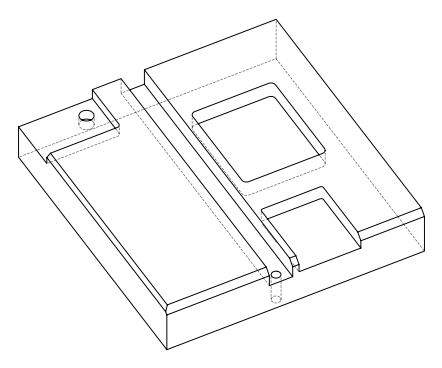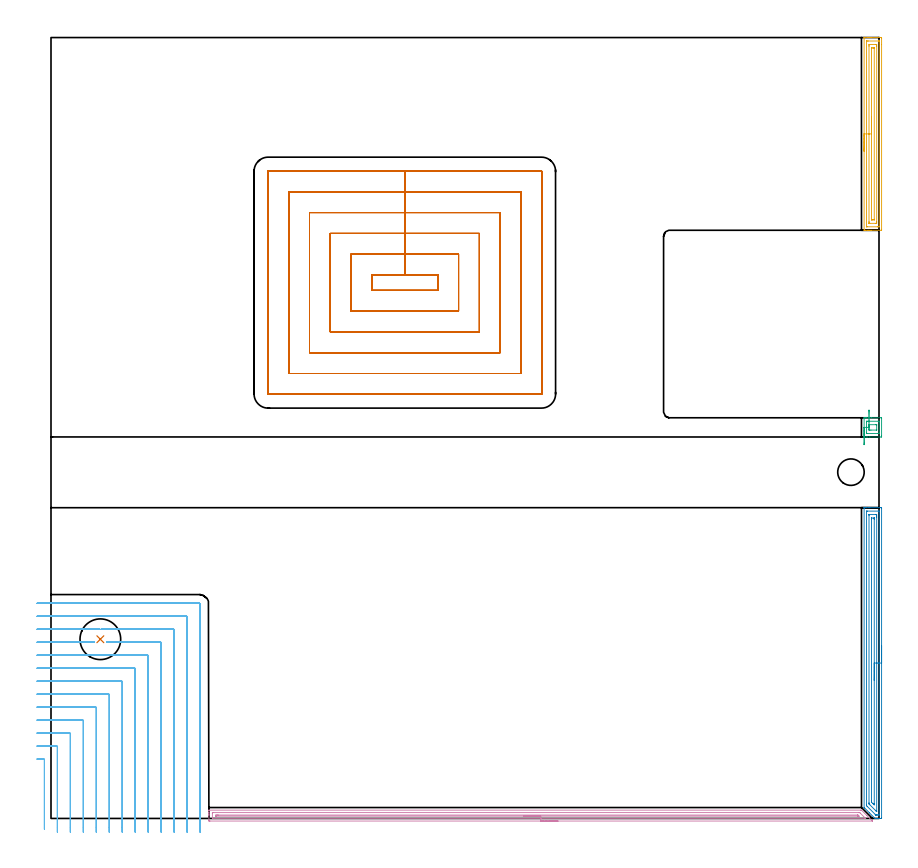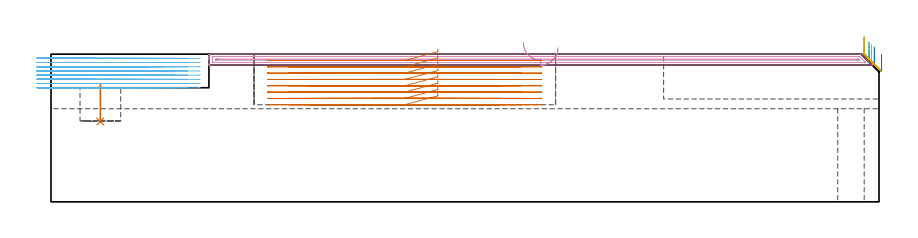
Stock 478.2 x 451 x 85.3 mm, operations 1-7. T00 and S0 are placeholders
(PLAN: 12 operations, 8 tool changes, 249.8 min)
(1 INDEXABLE_INSERT_DRILL_BLIND_HOLE_FROM_SOLID | STEP1POCKET | NXT0302_018 | 0.09 min | 16725 mm3)
(2 AREA_MILL | FG_CHAMFER_SURFACE | UGT0205_001 | 5.9 min | 9460 mm3)
(3 AREA_MILL_1 | FG_CHAMFER_SURFACE_1 | UGT0205_001 | 0.56 min | 1171 mm3)
(4 AREA_MILL_2 | FG_CHAMFER_SURFACE_2 | UGT0205_001 | 9.29 min | 7597 mm3)
(5 AREA_MILL_3 | FG_CHAMFER_SURFACE_3 | UGT0205_001 | 3.78 min | 5981 mm3)
(6 MILL_CORNER_NOTCH_RECTANGULAR | CORNER_NOTCH_RECTANGULAR | NXT0201_013 | Follow Part, ap 2.5, ae 75% | 31.2 min | 220164 mm3)
(7 MILL_RECTANGULAR_POCKET | POCKET_RECTANGULAR_STRAIGHT | UGT0201_008 | Follow Part, ap 4, ae 75% | 33.91 min | 735135 mm3)
(8 MILL_SLOT | SLOT_PARTIAL_RECTANGULAR | NXT0201_008 | Follow Part, ap 1.5, ae 75% | 155.47 min | 348191 mm3)
(9 MILL_RECTANGULAR_SLOT | SLOT_RECTANGULAR | UGT0201_019 | Follow Part, ap 10, ae 75% | 9.04 min | 614201 mm3)
(10 SPOT_DRILL | STEP1HOLE | NXT0321_9005460120000 | 0.04 min | 45 mm3)
(11 DRILL_THROUGH_HOLE_INTO_CENTER | STEP1HOLE | NXT0301_065 | 0.24 min | 3762 mm3)
(12 DRILL_TO_ENLARGE_THROUGH_HOLE | STEP1HOLE | UGT0301_283 | 0.26 min | 5948 mm3)
(TOOL NXT0302_018 | Index. Insert Drill 23.5mm [880-D2350L25-03] | D23.5 PA176 FL71 Z2)
(TOOL UGT0205_001 | Chamfer Mill 20 x 3 x 45 deg. | D20 FL50 Z2)
(TOOL NXT0201_013 | ENDMILL 10mm | D10 FL30 Z4)
(TOOL UGT0201_008 | End Mill 16 mm | D16 FL32 Z4)
(TOOL NXT0201_008 | ENDMILL 6mm [2P460-0600-NA 1630] | D6 FL26 Z6)
(TOOL UGT0201_019 | End mill 40 mm | D40 FL63 Z6)
(TOOL NXT0321_9005460120000 | NC Spot Drill, 142deg, 12mm, Carbide, Uncoated | D12 PA142 FL30 Z2)
(TOOL NXT0301_065 | Carbide Drill 9.4mm [860.1-0940-075A1-MM 2214] | D9.4 PA140 FL98 Z2)
(TOOL UGT0301_283 | Twist Drill 15.3 mm | D15.3 PA118 FL120 Z2)
(OP 1 INDEXABLE_INSERT_DRILL_BLIND_HOLE_FROM_SOLID)
G17 G21 G94 G90
T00 M6
G54
G17 G0 G90 X28.5 Y103.5 S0 M3
G43 Z95.3 H1
G94 G81 G98 Z46.4 F250. R67.9
G80
M5
M2
(OP 2 AREA_MILL)
G17 G21 G94 G90
T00 M6
G54
G17 G0 G90 X479.7 Y99.75 S1061 M3
G43 Z95.3 H0
Z85.2
G94 G1 Y99.712 Z84.328 F250.
Y99.598 Z83.464
Y99.409 Z82.612
Y99.147 Z81.78
Y98.813 Z80.974
Y98.41 Z80.2
Y97.942 Z79.464
Y97.41 Z78.772
Y96.821 Z78.129
Y96.178 Z77.54
Y95.486 Z77.009
Y94.75 Z76.54
Y93.976 Z76.137
Y93.17 Z75.803
Y92.338 Z75.541
Y91.486 Z75.352
Y90.622 Z75.238
Y89.75 Z75.2
Y0.593
X479.695 Y0.005 Z75.199
X479.694 Y0.003 Z75.201
X479.108 Y0. Z75.786
X478.511 Z76.386
X478.216 Z76.68
X477.619 Z77.277
X477.325 Z77.57
X476.735 Z78.164
X476.433 Z78.466
X476.205 Z78.694
X475.89 Y0.01 Z79.008
X472.632 Y3.268 Z82.267
X469.957 Y5.943 Z84.942
X469.642 Y6.26 Z85.254
X469.604 Y6.306 Z85.29
X469.6 Y6.388 Z85.3
X469.602 Y179.353 Z85.298
X469.6 Y179.415 Z85.296
X469.607 Y179.49 Z85.284
X469.631 Y179.497 Z85.26
X469.648 Y179.5 Z85.243
X469.987 Z84.912
X470.495 Z84.404
X471.084 Z83.811
X472.27 Z82.627
X472.867 Z82.027
X479.108 Z75.789
X479.409 Y179.497 Z75.488
X479.692 Y179.49 Z75.206
X479.699 Y179.207 Z75.199
X479.7 Y89.75 Z75.2
X478.286 Z76.614
Y2.307
X478.279 Y2.013 Z76.621
X478.262 Y2.009 Z76.638
X478.216 Y2.006 Z76.684
X477.7 Y2.001 Z77.2
X477.325 Y2. Z77.575
X476.809 Y2.001 Z78.091
X476.433 Y2.004 Z78.467
X476.38 Y2.008 Z78.52
X476.349 Y2.013 Z78.551
X476.321 Y2.038 Z78.579
X476.204 Y2.149 Z78.696
X475.974 Y2.376 Z78.926
X471.517 Y6.834 Z83.383
X471.084 Y7.274 Z83.816
X471.033 Y7.328 Z83.867
X471.021 Y7.517 Z83.879
X471.016 Y7.656 Z83.884
X471.015 Y7.726 Z83.885
X471.017 Y177.191 Z83.884
X471.023 Y177.478 Z83.877
X471.039 Y177.49 Z83.861
X471.084 Y177.492 Z83.816
X471.6 Y177.499 Z83.3
X477.84 Y177.5 Z77.06
X478.216 Y177.496 Z76.684
X478.269 Y177.493 Z76.631
X478.279 Y177.491 Z76.621
X478.282 Y177.425 Z76.618
X478.284 Y177.333 Z76.616
X478.285 Y177.193 Z76.615
X478.286 Y177.124 Z76.614
Y89.75
X476.872 Z78.028
X476.871 Y4.159 Z78.029
X476.87 Y4.069 Z78.03
X476.868 Y4.024 Z78.032
X476.865 Y4.01 Z78.035
X476.857 Y4.008 Z78.043
X476.802 Y4.01 Z78.098
X476.643 Y4.159 Z78.257
X476.433 Y4.367 Z78.467
X472.867 Y7.934 Z82.033
X472.527 Y8.28 Z82.373
X472.445 Y8.366 Z82.455
X472.436 Y8.472 Z82.464
X472.433 Y8.617 Z82.467
X472.429 Y9.055 Z82.471
X472.431 Y174.885 Z82.469
X472.435 Y175.341 Z82.465
X472.438 Y175.448 Z82.462
X472.447 Y175.49 Z82.453
X472.548 Y175.495 Z82.352
X472.708 Y175.499 Z82.192
X476.274 Y175.5 Z78.626
X476.433 Y175.497 Z78.467
X476.592 Y175.492 Z78.308
X476.865 Y175.477 Z78.035
X476.867 Y175.341 Z78.033
X476.87 Y174.903 Z78.03
X476.871 Y174.449 Z78.029
X476.872 Y174.011 Z78.028
Y89.75
X475.457 Z79.443
Y8.617
X475.45 Y7.817 Z79.45
X474.65 Y8.599 Z80.25
X474.632 Y8.617 Z80.268
X473.85 Y9.418 Z81.05
X473.848 Y9.509 Z81.052
X473.843 Y10.316 Z81.057
X473.845 Y172.666 Z81.055
X473.849 Y173.467 Z81.051
X473.851 Y173.488 Z81.049
X473.869 Y173.492 Z81.031
X473.92 Y173.497 Z80.98
X474.025 Y173.499 Z80.875
X475.287 Y173.5 Z79.613
X475.384 Y173.498 Z79.516
X475.432 Y173.494 Z79.468
X475.45 Y173.49 Z79.45
X475.451 Y173.477 Z79.449
X475.457 Y172.75 Z79.443
Y172.666
Y89.75
Y88.878 Z79.481
Y88.014 Z79.595
Y87.162 Z79.783
Y86.33 Z80.046
Y85.524 Z80.38
Y84.75 Z80.782
Y84.014 Z81.251
Y83.322 Z81.782
Y82.679 Z82.372
Y82.09 Z83.015
Y81.558 Z83.707
Y81.09 Z84.443
Y80.687 Z85.217
Y80.353 Z86.022
Y80.091 Z86.855
Y79.902 Z87.706
Y79.788 Z88.571
Y79.75 Z89.443
G0 Z95.3
M5
M2
(OP 3 AREA_MILL_1)
G17 G21 G94 G90
T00 M6
G54
G17 G0 G90 X469.599 Y215.852 S1061 M3
G43 Z95.301 H0
G94 G1 Y215.89 Z94.429 F250.
Y216.004 Z93.564
Y216.192 Z92.713
Y216.454 Z91.88
Y216.788 Z91.074
Y217.191 Z90.301
Y217.659 Z89.565
Y218.19 Z88.872
X469.6 Y218.779 Z88.229
Y219.423 Z87.64
Y220.115 Z87.108
Y220.85 Z86.64
Y221.624 Z86.237
Y222.43 Z85.903
X469.601 Y223.262 Z85.64
Y224.114 Z85.451
Y224.978 Z85.337
Y225.85 Z85.299
X469.602 Y231.214 Z85.298
X469.6 Y231.317 Z85.295
X469.607 Y231.39 Z85.284
X469.634 Y231.398 Z85.257
X469.66 Y231.4 Z85.231
X470.086 Z84.814
X470.349 Z84.55
X471.084 Z83.811
X472.343 Z82.554
X473.759 Z81.137
X479.371 Y231.399 Z75.527
X479.692 Y231.39 Z75.206
X479.699 Y231.069 Z75.199
X479.7 Y220.931 Z75.2
X479.698 Y220.629 Z75.201
X479.692 Y220.31 Z75.206
X479.37 Y220.3 Z75.528
X472.867 Z82.028
X471.451 Z83.445
X471.084 Z83.811
X470.088 Z84.812
X469.66 Z85.231
X469.6 Z85.29
X469.599 Y220.304 Z85.292
X469.6 Y220.482 Z85.3
X469.601 Y225.85 Z85.299
X471.015 Z83.885
X471.016 Y229.048 Z83.884
Y229.116
X471.018 Y229.253 Z83.882
X471.022 Y229.343 Z83.878
X471.025 Y229.392 Z83.875
X471.033 Y229.393 Z83.867
X471.084 Y229.396 Z83.816
X471.557 Y229.4 Z83.343
X477.798 Z77.102
X478.216 Y229.396 Z76.684
X478.267 Y229.393 Z76.633
X478.275 Y229.392 Z76.625
X478.279 Y229.352 Z76.621
X478.283 Y229.26 Z76.617
X478.285 Y229.12 Z76.615
X478.286 Y229.05 Z76.614
X478.285 Y222.58 Z76.615
X478.283 Y222.44 Z76.617
X478.279 Y222.348 Z76.621
X478.275 Y222.308 Z76.625
X478.267 Y222.307 Z76.633
X478.216 Y222.304 Z76.684
X477.743 Y222.3 Z77.157
X471.558 Y222.301 Z83.342
X471.084 Y222.308 Z83.816
X471.031 Y222.31 Z83.869
X471.021 Y222.512 Z83.879
X471.016 Y222.65 Z83.884
X471.015 Y222.72 Z83.885
Y225.85
X472.43 Y225.849 Z82.47
Y227.191
Y227.301
X472.431 Y227.356 Z82.469
X472.434 Y227.382 Z82.466
X472.435 Y227.388 Z82.465
X472.452 Y227.39 Z82.448
X472.661 Y227.399 Z82.239
X476.433 Y227.4 Z78.467
X476.64 Y227.399 Z78.26
X476.848 Y227.391 Z78.052
X476.866 Y227.388 Z78.034
X476.868 Y227.382 Z78.032
X476.87 Y227.356 Z78.03
X476.871 Y227.301 Z78.029
X476.872 Y227.191 Z78.028
X476.871 Y224.399 Z78.029
X476.87 Y224.344 Z78.03
X476.868 Y224.318 Z78.032
X476.866 Y224.312 Z78.034
X476.848 Y224.309 Z78.052
X476.64 Y224.301 Z78.26
X473.551 Y224.3 Z81.349
X472.867 Y224.302 Z82.033
X472.659 Y224.305 Z82.241
X472.521 Y224.31 Z82.379
X472.436 Y224.318 Z82.464
X472.434 Y224.363 Z82.466
X472.432 Y224.509 Z82.468
X472.43 Y224.947 Z82.47
X472.429 Y225.403 Z82.471
X472.43 Y225.849 Z82.47
Y226.721 Z82.508
Y227.586 Z82.622
Y228.438 Z82.811
Y229.27 Z83.073
Y230.076 Z83.406
X472.431 Y230.85 Z83.809
Y231.586 Z84.278
Y232.278 Z84.809
Y232.921 Z85.398
Y233.511 Z86.041
Y234.042 Z86.733
Y234.511 Z87.469
Y234.914 Z88.242
Y235.248 Z89.048
X472.432 Y235.51 Z89.88
Y235.699 Z90.732
Y235.813 Z91.597
Y235.851 Z92.468
G0 Z95.3
M5
M2
(OP 4 AREA_MILL_2)
G17 G21 G94 G90
T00 M6
G54
G17 G0 G90 X292.8 Y-1.5 S1061 M3
G43 Z95.3 H0
Z89.
G94 G1 X292.762 Z88.128 F250.
X292.648 Z87.264
X292.459 Z86.412
X292.197 Z85.58
X291.863 Z84.774
X291.46 Z84.
X290.991 Z83.264
X290.46 Z82.572
X289.871 Z81.929
X289.228 Z81.34
X288.536 Z80.809
X287.8 Z80.34
X287.026 Z79.937
X286.22 Z79.603
X285.388 Z79.341
X284.536 Z79.152
X283.671 Z79.038
X282.8 Z79.
X91.806
X91.311 Y-1.494 Z79.003
X91.209 Y-1.491 Z79.005
X91.2 Y-1.004 Z79.492
Y1.65 Z82.144
Y2.218 Z82.715
Y2.535 Z83.031
Y3.103 Z83.599
Y3.419 Z83.914
Y4.445 Z84.944
X91.208 Y4.782 Z85.273
X91.21 Y4.797 Z85.288
X91.36 Y4.8 Z85.3
X467.546
X468.095 Y4.799 Z85.283
X468.149 Y4.752 Z85.25
X471.252 Y1.65 Z82.146
X473.906 Y-1.004 Z79.492
X474.346 Y-1.446 Z79.053
X474.389 Y-1.49 Z79.009
X474.39 Y-1.497 Z79.003
X474.389 Y-1.5 Z79.
X282.8
Y-0.086 Z80.414
X93.37 Y-0.085 Z80.415
X93.276 Y-0.084 Z80.416
X93.23 Y-0.081 Z80.419
X93.214 Y-0.079 Z80.421
X93.21 Y-0.068 Z80.432
X93.205 Y0.036 Z80.536
X93.201 Y0.268 Z80.768
X93.2 Y2.922 Z83.422
X93.204 Y3.31 Z83.81
X93.208 Y3.361 Z83.861
X93.212 Y3.38 Z83.88
X93.217 Y3.381 Z83.881
X93.269 Y3.384 Z83.884
X93.376 Y3.385 Z83.885
X93.591 Y3.386 Z83.886
X466.688
X466.902 Y3.384 Z83.884
X467.009 Y3.381 Z83.881
X467.058 Y3.379 Z83.879
X467.164 Y3.277 Z83.777
X467.546 Y2.902 Z83.402
X470.224 Y0.226 Z80.726
X470.419 Y0.027 Z80.527
X470.489 Y-0.048 Z80.452
X470.513 Y-0.074 Z80.426
X470.497 Y-0.079 Z80.421
X470.19 Y-0.086 Z80.414
X282.8
Y1.328 Z81.828
X95.376 Y1.329 Z81.829
X95.268 Y1.33 Z81.83
X95.23 Y1.333 Z81.833
X95.215 Y1.334 Z81.834
X95.21 Y1.36 Z81.86
X95.205 Y1.476 Z81.976
X95.204 Y1.65 Z82.15
X95.208 Y1.817 Z82.317
X95.223 Y1.965 Z82.465
X95.376 Y1.966 Z82.466
X95.945 Y1.97 Z82.47
X96.269 Y1.971 Z82.471
X96.837 Y1.972 Z82.472
X465.761 Y1.971 Z82.471
X465.869 Y1.97 Z82.47
X465.956 Y1.967 Z82.467
X466.009 Y1.965 Z82.465
X466.05 Y1.939 Z82.439
X466.345 Y1.65 Z82.15
X466.654 Y1.343 Z81.843
Y1.333 Z81.833
Y1.332 Z81.832
X466.085 Y1.329 Z81.829
X465.761
X282.8 Y1.328 Z81.828
X281.928 Z81.867
X281.063 Z81.98
X280.212 Z82.169
X279.38 Z82.432
X278.574 Z82.765
X277.8 Z83.168
X277.064 Z83.637
X276.372 Z84.168
X275.729 Z84.757
X275.139 Z85.401
X274.608 Z86.093
X274.14 Z86.828
X273.737 Z87.602
X273.403 Z88.408
X273.141 Z89.24
X272.952 Z90.092
X272.838 Z90.957
X272.8 Z91.828
G0 Z95.3
M5
M2
(OP 5 AREA_MILL_3)
G17 G21 G94 G90
T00 M6
G54
G17 G0 G90 X469.601 Y385.35 S1061 M3
G43 Z95.3 H0
G94 G1 Y385.388 Z94.428 F250.
Y385.502 Z93.563
Y385.691 Z92.711
Y385.953 Z91.879
Y386.287 Z91.073
Y386.69 Z90.299
Y387.159 Z89.563
Y387.69 Z88.871
Y388.279 Z88.228
Y388.922 Z87.639
Y389.614 Z87.107
Y390.35 Z86.639
Y391.124 Z86.236
Y391.93 Z85.902
Y392.762 Z85.64
Y393.614 Z85.451
Y394.478 Z85.337
Y395.35 Z85.299
Y450.91 Z85.297
X469.608 Y450.991 Z85.284
X469.632 Y450.999 Z85.26
X469.636 Y451. Z85.256
X469.888 Z85.01
X471.541 Z83.358
X471.975 Z82.921
X472.192 Z82.705
X472.867 Z82.03
X473.084 Z81.814
X473.758 Z81.135
X479.108 Z75.789
X479.446 Y450.999 Z75.45
X479.691 Y450.99 Z75.205
X479.699 Y450.747 Z75.199
X479.7 Y450.447 Z75.2
Y447.004
Y340.253
X479.697 Y339.952 Z75.201
X479.691 Y339.71 Z75.205
X479.445 Y339.7 Z75.452
X473.758 Z81.135
X473.084 Z81.814
X472.867 Z82.03
X472.192 Z82.705
X471.975 Z82.921
X471.542 Z83.357
X470.626 Z84.273
X470.192 Z84.706
X469.888 Z85.01
X469.6 Z85.29
X469.599 Y339.704 Z85.292
X469.6 Y339.808 Z85.3
X469.601 Y395.35 Z85.299
X471.015 Z83.885
X471.017 Y448.737 Z83.883
X471.018 Y448.805 Z83.882
X471.023 Y448.939 Z83.877
X471.028 Y448.991 Z83.872
X471.043 Y448.994 Z83.857
X471.084 Y448.996 Z83.816
X471.645 Y449. Z83.255
X471.975 Z82.925
X477.886 Z77.014
X478.216 Y448.996 Z76.684
X478.263 Y448.993 Z76.637
X478.272 Y448.991 Z76.628
X478.279 Y448.969 Z76.621
X478.282 Y448.878 Z76.618
X478.285 Y448.74 Z76.615
Y341.961
X478.284 Y341.891 Z76.616
X478.279 Y341.753 Z76.621
X478.272 Y341.709 Z76.628
X478.257 Y341.706 Z76.643
X478.216 Y341.704 Z76.684
X477.655 Y341.7 Z77.245
X477.325 Z77.575
X471.414 Z83.486
X471.084 Y341.704 Z83.816
X471.038 Y341.707 Z83.862
X471.028 Y341.709 Z83.872
X471.021 Y341.731 Z83.879
X471.018 Y341.822 Z83.882
X471.015 Y341.96 Z83.885
Y395.35
X472.43 Z82.47
X472.431 Y446.004 Z82.469
X472.432 Y446.438 Z82.468
X472.438 Y446.893 Z82.462
X472.443 Y446.99 Z82.457
X472.652 Y446.997 Z82.248
X472.76 Y447. Z82.14
X476.433 Z78.467
X476.541 Y446.998 Z78.359
X476.755 Y446.991 Z78.145
X476.865 Y446.984 Z78.035
X476.868 Y446.955 Z78.032
X476.87 Y446.893 Z78.03
X476.872 Y446.456 Z78.028
Y446.004
X476.871 Y344.696 Z78.029
X476.87 Y344.261 Z78.03
X476.865 Y343.807 Z78.035
X476.857 Y343.71 Z78.043
X476.648 Y343.703 Z78.252
X476.54 Y343.7 Z78.36
X472.867 Z82.033
X472.759 Y343.702 Z82.141
X472.545 Y343.709 Z82.355
X472.435 Y343.716 Z82.465
X472.432 Y343.745 Z82.468
X472.43 Y343.807 Z82.47
X472.429 Y344.244 Z82.471
Y344.696
X472.43 Y395.35 Z82.47
X473.844 Z81.056
X473.845 Y444.628 Z81.055
X473.846 Y444.829 Z81.054
X473.848 Y444.929 Z81.052
X473.852 Y444.977 Z81.048
X473.855 Y444.99 Z81.045
X473.879 Y444.995 Z81.021
X474.65 Y445. Z80.25
X474.766 Z80.134
X475.433 Y444.991 Z79.467
X475.449 Y444.99 Z79.451
X475.451 Y444.978 Z79.449
X475.455 Y444.936 Z79.445
X475.457 Y444.847 Z79.443
Y346.071
X475.456 Y345.87 Z79.444
X475.453 Y345.769 Z79.447
X475.451 Y345.722 Z79.449
X475.446 Y345.709 Z79.454
X475.421 Y345.705 Z79.479
X474.65 Y345.701 Z80.25
X474.534 Y345.7 Z80.366
X473.867 Y345.709 Z81.033
X473.851 Y345.71 Z81.049
X473.849 Y345.722 Z81.051
X473.846 Y345.764 Z81.054
X473.844 Y345.853 Z81.056
Y395.35
Y396.222 Z81.094
Y397.086 Z81.208
Y397.938 Z81.397
Y398.77 Z81.659
Y399.576 Z81.993
Y400.35 Z82.396
Y401.086 Z82.865
Y401.778 Z83.396
Y402.421 Z83.985
Y403.01 Z84.628
Y403.542 Z85.32
Y404.01 Z86.056
Y404.413 Z86.83
Y404.747 Z87.636
Y405.009 Z88.468
Y405.198 Z89.32
Y405.312 Z90.185
Y405.35 Z91.056
G0 Z95.3
M5
M2
(OP 6 MILL_CORNER_NOTCH_RECTANGULAR)
G17 G21 G94 G90
T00 M6
G54
G17 G0 G90 X-3.8 Y-6.25 S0 M3
G43 Z95.3 H0
Z82.875
G94 G1 Y-3.25 F250.
Y33.806 F500.
G3 X-4.294 Y34.3 R0.5
G1 X-5.
X-8. F250.
G0 Z95.3
X3.7 Y-8.
Z82.875
G1 Y-5.
Y33.806 F500.
Y41.306
G3 X3.206 Y41.8 R0.5
G1 X-5.
X-8. F250.
G0 Z95.3
X11.2 Y-8.
Z82.875
G1 Y-5.
Y41.306 F500.
Y48.806
G3 X10.706 Y49.3 R0.5
G1 X-5.
X-8. F250.
G0 Z95.3
X18.7 Y-8.
Z82.875
G1 Y-5.
Y48.806 F500.
Y56.306
G3 X18.206 Y56.8 R0.5
G1 X-5.
X-8. F250.
G0 Z95.3
X26.2 Y-8.
Z82.875
G1 Y-5.
Y56.306 F500.
Y63.805
G3 X25.705 Y64.3 R0.5
G1 X-5.
X-8. F250.
G0 Z95.3
X33.7 Y-8.
Z82.875
G1 Y-5.
Y63.805 F500.
Y71.305
G3 X33.205 Y71.8 R0.5
G1 X-5.
X-8. F250.
G0 Z95.3
X41.2 Y-8.
Z82.875
G1 Y-5.
Y71.305 F500.
Y78.805
G3 X40.705 Y79.3 R0.5
G1 X-5.
X-8. F250.
G0 Z95.3
X48.7 Y-8.
Z82.875
G1 Y-5.
Y78.805 F500.
Y86.305
G3 X48.205 Y86.8 R0.5
G1 X-5.
X-8. F250.
G0 Z95.3
X56.2 Y-8.
Z82.875
G1 Y-5.
Y86.305 F500.
Y93.804
G3 X55.704 Y94.3 R0.5
G1 X-5.
X-8. F250.
G0 Z95.3
X63.701 Y-8.
Z82.875
G1 X63.7 Y-5.
Y93.804 F500.
Y101.304
G3 X63.204 Y101.8 R0.5
G1 X35.025
X32.025 F250.
G0 Z95.3
X71.201 Y-8.
Z82.875
G1 X71.2 Y-5.
Y101.304 F500.
Y108.804
G3 X70.704 Y109.3 R0.5
G1 X31.933
X28.933 F250.
G0 Z95.3
X24.975 Y101.8
Z82.875
G1 X21.975
X-5. F500.
X-8. F250.
G0 Z95.3
X28.071 Y109.3
Z82.875
G1 X25.071
X-5. F500.
X-8. F250.
G0 Z95.3
X78.702 Y-8.
Z82.875
G1 X78.7 Y-5.
Y108.804 F500.
Y116.304
G3 X78.204 Y116.8 R0.5
G1 X-5.
X-8. F250.
G0 Z95.3
X86.2 Y-7.996
Z82.875
G1 Y-4.996
Y123.6 F500.
G3 X85.5 Y124.3 R0.7
G1 X-5.
X-8. F250.
G0 Z95.3
X-3.8 Y-6.25
Z80.45
G1 Y-3.25
Y33.806 F500.
G3 X-4.294 Y34.3 R0.5
G1 X-5.
X-8. F250.
G0 Z95.3
X3.7 Y-8.
Z80.45
G1 Y-5.
Y41.306 F500.
G3 X3.206 Y41.8 R0.5
G1 X-5.
X-8. F250.
G0 Z95.3
X11.2 Y-8.
Z80.45
G1 Y-5.
Y48.806 F500.
G3 X10.706 Y49.3 R0.5
G1 X-5.
X-8. F250.
G0 Z95.3
X18.7 Y-8.
Z80.45
G1 Y-5.
Y56.306 F500.
G3 X18.206 Y56.8 R0.5
G1 X-5.
X-8. F250.
G0 Z95.3
X26.2 Y-8.
Z80.45
G1 Y-5.
Y63.805 F500.
G3 X25.705 Y64.3 R0.5
G1 X-5.
X-8. F250.
G0 Z95.3
X33.7 Y-8.
Z80.45
G1 Y-5.
Y71.305 F500.
G3 X33.205 Y71.8 R0.5
G1 X-5.
X-8. F250.
G0 Z95.3
X41.2 Y-8.
Z80.45
G1 Y-5.
Y78.805 F500.
G3 X40.705 Y79.3 R0.5
G1 X-5.
X-8. F250.
G0 Z95.3
X48.7 Y-8.
Z80.45
G1 Y-5.
Y86.305 F500.
G3 X48.205 Y86.8 R0.5
G1 X-5.
X-8. F250.
G0 Z95.3
X56.2 Y-8.
Z80.45
G1 Y-5.
Y93.804 F500.
G3 X55.704 Y94.3 R0.5
G1 X-5.
X-8. F250.
G0 Z95.3
X63.7 Y-8.
Z80.45
G1 Y-5.
Y101.304 F500.
G3 X63.204 Y101.8 R0.5
G1 X35.025
X32.025 F250.
G0 Z95.3
X71.2 Y-8.
Z80.45
G1 Y-5.
Y108.804 F500.
G3 X70.704 Y109.3 R0.5
G1 X31.933
X28.933 F250.
G0 Z95.3
X24.975 Y101.8
Z80.45
G1 X21.975
X-5. F500.
X-8. F250.
G0 Z95.3
X28.071 Y109.3
Z80.45
G1 X25.071
X-5. F500.
X-8. F250.
G0 Z95.3
X78.7 Y-8.
Z80.45
G1 Y-5.
Y116.304 F500.
G3 X78.204 Y116.8 R0.5
G1 X-5.
X-8. F250.
G0 Z95.3
X86.2 Y-8.
Z80.45
G1 Y-5.
Y123.6 F500.
G3 X85.5 Y124.3 R0.7
G1 X-5.
X-8. F250.
G0 Z95.3
X-3.8 Y-6.25
Z78.025
G1 Y-3.25
Y33.806 F500.
G3 X-4.294 Y34.3 R0.5
G1 X-5.
X-8. F250.
G0 Z95.3
X3.7 Y-8.
Z78.025
G1 Y-5.
Y41.306 F500.
G3 X3.206 Y41.8 R0.5
G1 X-5.
X-8. F250.
G0 Z95.3
X11.2 Y-8.
Z78.025
G1 Y-5.
Y48.806 F500.
G3 X10.706 Y49.3 R0.5
G1 X-5.
X-8. F250.
G0 Z95.3
X18.7 Y-8.
Z78.025
G1 Y-5.
Y56.306 F500.
G3 X18.206 Y56.8 R0.5
G1 X-5.
X-8. F250.
G0 Z95.3
X26.2 Y-8.
Z78.025
G1 Y-5.
Y63.805 F500.
G3 X25.705 Y64.3 R0.5
G1 X-5.
X-8. F250.
G0 Z95.3
X33.7 Y-8.
Z78.025
G1 Y-5.
Y71.305 F500.
G3 X33.205 Y71.8 R0.5
G1 X-5.
X-8. F250.
G0 Z95.3
X41.2 Y-8.
Z78.025
G1 Y-5.
Y78.805 F500.
G3 X40.705 Y79.3 R0.5
G1 X-5.
X-8. F250.
G0 Z95.3
X48.7 Y-8.
Z78.025
G1 Y-5.
Y86.305 F500.
G3 X48.205 Y86.8 R0.5
G1 X-5.
X-8. F250.
G0 Z95.3
X56.2 Y-8.
Z78.025
G1 Y-5.
Y93.804 F500.
G3 X55.704 Y94.3 R0.5
G1 X-5.
X-8. F250.
G0 Z95.3
X63.7 Y-8.
Z78.025
G1 Y-5.
Y101.304 F500.
G3 X63.204 Y101.8 R0.5
G1 X35.025
X32.025 F250.
G0 Z95.3
X71.2 Y-8.
Z78.025
G1 Y-5.
Y108.804 F500.
G3 X70.704 Y109.3 R0.5
G1 X31.933
X28.933 F250.
G0 Z95.3
X24.975 Y101.8
Z78.025
G1 X21.975
X-5. F500.
X-8. F250.
G0 Z95.3
X28.071 Y109.3
Z78.025
G1 X25.071
X-5. F500.
X-8. F250.
G0 Z95.3
X78.7 Y-8.
Z78.025
G1 Y-5.
Y116.304 F500.
G3 X78.204 Y116.8 R0.5
G1 X-5.
X-8. F250.
G0 Z95.3
X86.2 Y-8.
Z78.025
G1 Y-5.
Y123.6 F500.
G3 X85.5 Y124.3 R0.7
G1 X-5.
X-8. F250.
G0 Z95.3
X-3.8 Y-6.25
Z75.6
G1 Y-3.25
Y33.806 F500.
G3 X-4.294 Y34.3 R0.5
G1 X-5.
X-8. F250.
G0 Z95.3
X3.7 Y-8.
Z75.6
G1 Y-5.
Y41.306 F500.
G3 X3.206 Y41.8 R0.5
G1 X-5.
X-8. F250.
G0 Z95.3
X11.2 Y-8.
Z75.6
G1 Y-5.
Y48.806 F500.
G3 X10.706 Y49.3 R0.5
G1 X-5.
X-8. F250.
G0 Z95.3
X18.7 Y-8.
Z75.6
G1 Y-5.
Y56.306 F500.
G3 X18.206 Y56.8 R0.5
G1 X-5.
X-8. F250.
G0 Z95.3
X26.2 Y-8.
Z75.6
G1 Y-5.
Y63.805 F500.
G3 X25.705 Y64.3 R0.5
G1 X-5.
X-8. F250.
G0 Z95.3
X33.7 Y-8.
Z75.6
G1 Y-5.
Y71.305 F500.
G3 X33.205 Y71.8 R0.5
G1 X-5.
X-8. F250.
G0 Z95.3
X41.2 Y-8.
Z75.6
G1 Y-5.
Y78.805 F500.
G3 X40.705 Y79.3 R0.5
G1 X-5.
X-8. F250.
G0 Z95.3
X48.7 Y-8.
Z75.6
G1 Y-5.
Y86.305 F500.
G3 X48.205 Y86.8 R0.5
G1 X-5.
X-8. F250.
G0 Z95.3
X56.2 Y-8.
Z75.6
G1 Y-5.
Y93.804 F500.
G3 X55.704 Y94.3 R0.5
G1 X-5.
X-8. F250.
G0 Z95.3
X63.7 Y-8.
Z75.6
G1 Y-5.
Y101.304 F500.
G3 X63.204 Y101.8 R0.5
G1 X35.025
X32.025 F250.
G0 Z95.3
X71.2 Y-8.
Z75.6
G1 Y-5.
Y108.804 F500.
G3 X70.704 Y109.3 R0.5
G1 X31.933
X28.933 F250.
G0 Z95.3
X24.975 Y101.8
Z75.6
G1 X21.975
X-5. F500.
X-8. F250.
G0 Z95.3
X28.072 Y109.3
Z75.6
G1 X25.072
X-5. F500.
X-8. F250.
G0 Z95.3
X78.7 Y-8.
Z75.6
G1 Y-5.
Y116.304 F500.
G3 X78.204 Y116.8 R0.5
G1 X-5.
X-8. F250.
G0 Z95.3
X86.2 Y-8.
Z75.6
G1 Y-5.
Y123.6 F500.
G3 X85.5 Y124.3 R0.7
G1 X-5.
X-8. F250.
G0 Z95.3
X-3.8 Y-6.25
Z73.175
G1 Y-3.25
Y33.806 F500.
G3 X-4.294 Y34.3 R0.5
G1 X-5.
X-8. F250.
G0 Z95.3
X3.7 Y-8.
Z73.175
G1 Y-5.
Y41.306 F500.
G3 X3.206 Y41.8 R0.5
G1 X-5.
X-8. F250.
G0 Z95.3
X11.2 Y-8.
Z73.175
G1 Y-5.
Y48.806 F500.
G3 X10.706 Y49.3 R0.5
G1 X-5.
X-8. F250.
G0 Z95.3
X18.7 Y-8.
Z73.175
G1 Y-5.
Y56.306 F500.
G3 X18.206 Y56.8 R0.5
G1 X-5.
X-8. F250.
G0 Z95.3
X26.2 Y-8.
Z73.175
G1 Y-5.
Y63.805 F500.
G3 X25.705 Y64.3 R0.5
G1 X-5.
X-8. F250.
G0 Z95.3
X33.7 Y-8.
Z73.175
G1 Y-5.
Y71.305 F500.
G3 X33.205 Y71.8 R0.5
G1 X-5.
X-8. F250.
G0 Z95.3
X41.2 Y-8.
Z73.175
G1 Y-5.
Y78.805 F500.
G3 X40.705 Y79.3 R0.5
G1 X-5.
X-8. F250.
G0 Z95.3
X48.7 Y-8.
Z73.175
G1 Y-5.
Y86.305 F500.
G3 X48.205 Y86.8 R0.5
G1 X-5.
X-8. F250.
G0 Z95.3
X56.2 Y-8.
Z73.175
G1 Y-5.
Y93.804 F500.
G3 X55.704 Y94.3 R0.5
G1 X-5.
X-8. F250.
G0 Z95.3
X63.7 Y-8.
Z73.175
G1 Y-5.
Y101.304 F500.
G3 X63.204 Y101.8 R0.5
G1 X35.025
X32.025 F250.
G0 Z95.3
X71.2 Y-8.
Z73.175
G1 Y-5.
Y108.804 F500.
G3 X70.704 Y109.3 R0.5
G1 X31.933
X28.933 F250.
G0 Z95.3
X24.975 Y101.8
Z73.175
G1 X21.975
X-5. F500.
X-8. F250.
G0 Z95.3
X28.072 Y109.3
Z73.175
G1 X25.072
X-5. F500.
X-8. F250.
G0 Z95.3
X78.7 Y-8.
Z73.175
G1 Y-5.
Y116.304 F500.
G3 X78.204 Y116.8 R0.5
G1 X-5.
X-8. F250.
G0 Z95.3
X86.2 Y-8.
Z73.175
G1 Y-5.
Y123.6 F500.
G3 X85.5 Y124.3 R0.7
G1 X-5.
X-8. F250.
G0 Z95.3
X-3.8 Y-6.25
Z70.75
G1 Y-3.25
Y33.806 F500.
G3 X-4.294 Y34.3 R0.5
G1 X-5.
X-8. F250.
G0 Z95.3
X3.7 Y-8.
Z70.75
G1 Y-5.
Y41.306 F500.
G3 X3.206 Y41.8 R0.5
G1 X-5.
X-8. F250.
G0 Z95.3
X11.2 Y-8.
Z70.75
G1 Y-5.
Y48.806 F500.
G3 X10.706 Y49.3 R0.5
G1 X-5.
X-8. F250.
G0 Z95.3
X18.7 Y-8.
Z70.75
G1 Y-5.
Y56.306 F500.
G3 X18.206 Y56.8 R0.5
G1 X-5.
X-8. F250.
G0 Z95.3
X26.2 Y-8.
Z70.75
G1 Y-5.
Y63.805 F500.
G3 X25.705 Y64.3 R0.5
G1 X-5.
X-8. F250.
G0 Z95.3
X33.7 Y-8.
Z70.75
G1 Y-5.
Y71.305 F500.
G3 X33.205 Y71.8 R0.5
G1 X-5.
X-8. F250.
G0 Z95.3
X41.2 Y-8.
Z70.75
G1 Y-5.
Y78.805 F500.
G3 X40.705 Y79.3 R0.5
G1 X-5.
X-8. F250.
G0 Z95.3
X48.7 Y-8.
Z70.75
G1 Y-5.
Y86.305 F500.
G3 X48.205 Y86.8 R0.5
G1 X-5.
X-8. F250.
G0 Z95.3
X56.2 Y-8.
Z70.75
G1 Y-5.
Y93.804 F500.
G3 X55.704 Y94.3 R0.5
G1 X-5.
X-8. F250.
G0 Z95.3
X63.7 Y-8.
Z70.75
G1 Y-5.
Y101.304 F500.
G3 X63.204 Y101.8 R0.5
G1 X35.025
X32.025 F250.
G0 Z95.3
X71.2 Y-8.
Z70.75
G1 Y-5.
Y108.804 F500.
G3 X70.704 Y109.3 R0.5
G1 X31.933
X28.933 F250.
G0 Z95.3
X24.975 Y101.8
Z70.75
G1 X21.975
X-5. F500.
X-8. F250.
G0 Z95.3
X28.071 Y109.3
Z70.75
G1 X25.071
X-5. F500.
X-8. F250.
G0 Z95.3
X78.7 Y-8.
Z70.75
G1 Y-5.
Y116.304 F500.
G3 X78.204 Y116.8 R0.5
G1 X-5.
X-8. F250.
G0 Z95.3
X86.2 Y-8.
Z70.75
G1 Y-5.
Y123.6 F500.
G3 X85.5 Y124.3 R0.7
G1 X-5.
X-8. F250.
G0 Z95.3
X-3.8 Y-6.25
Z68.325
G1 Y-3.25
Y33.806 F500.
G3 X-4.294 Y34.3 R0.5
G1 X-5.
X-8. F250.
G0 Z95.3
X3.7 Y-8.
Z68.325
G1 Y-5.
Y41.306 F500.
G3 X3.206 Y41.8 R0.5
G1 X-5.
X-8. F250.
G0 Z95.3
X11.2 Y-8.
Z68.325
G1 Y-5.
Y48.806 F500.
G3 X10.706 Y49.3 R0.5
G1 X-5.
X-8. F250.
G0 Z95.3
X18.7 Y-8.
Z68.325
G1 Y-5.
Y56.306 F500.
G3 X18.206 Y56.8 R0.5
G1 X-5.
X-8. F250.
G0 Z95.3
X26.2 Y-8.
Z68.325
G1 Y-5.
Y63.805 F500.
G3 X25.705 Y64.3 R0.5
G1 X-5.
X-8. F250.
G0 Z95.3
X33.7 Y-8.
Z68.325
G1 Y-5.
Y71.305 F500.
G3 X33.205 Y71.8 R0.5
G1 X-5.
X-8. F250.
G0 Z95.3
X41.2 Y-8.
Z68.325
G1 Y-5.
Y78.805 F500.
G3 X40.705 Y79.3 R0.5
G1 X-5.
X-8. F250.
G0 Z95.3
X48.7 Y-8.
Z68.325
G1 Y-5.
Y86.305 F500.
G3 X48.205 Y86.8 R0.5
G1 X-5.
X-8. F250.
G0 Z95.3
X56.2 Y-8.
Z68.325
G1 Y-5.
Y93.804 F500.
G3 X55.704 Y94.3 R0.5
G1 X-5.
X-8. F250.
G0 Z95.3
X63.7 Y-8.
Z68.325
G1 Y-5.
Y101.304 F500.
G3 X63.204 Y101.8 R0.5
G1 X35.025
X32.025 F250.
G0 Z95.3
X71.2 Y-8.
Z68.325
G1 Y-5.
Y108.804 F500.
G3 X70.704 Y109.3 R0.5
G1 X31.933
X28.933 F250.
G0 Z95.3
X24.975 Y101.8
Z68.325
G1 X21.975
X-5. F500.
X-8. F250.
G0 Z95.3
X28.071 Y109.3
Z68.325
G1 X25.071
X-5. F500.
X-8. F250.
G0 Z95.3
X78.7 Y-8.
Z68.325
G1 Y-5.
Y116.304 F500.
G3 X78.204 Y116.8 R0.5
G1 X-5.
X-8. F250.
G0 Z95.3
X86.2 Y-8.
Z68.325
G1 Y-5.
Y123.6 F500.
G3 X85.5 Y124.3 R0.7
G1 X-5.
X-8. F250.
G0 Z95.3
X-3.8 Y-6.25
Z65.9
G1 Y-3.25
Y33.806 F500.
G3 X-4.294 Y34.3 R0.5
G1 X-5.
X-8. F250.
G0 Z95.3
X3.7 Y-8.
Z65.9
G1 Y-5.
Y41.306 F500.
G3 X3.206 Y41.8 R0.5
G1 X-5.
X-8. F250.
G0 Z95.3
X11.2 Y-8.
Z65.9
G1 Y-5.
Y48.806 F500.
G3 X10.706 Y49.3 R0.5
G1 X-5.
X-8. F250.
G0 Z95.3
X18.7 Y-8.
Z65.9
G1 Y-5.
Y56.306 F500.
G3 X18.206 Y56.8 R0.5
G1 X-5.
X-8. F250.
G0 Z95.3
X26.2 Y-8.
Z65.9
G1 Y-5.
Y63.805 F500.
G3 X25.705 Y64.3 R0.5
G1 X-5.
X-8. F250.
G0 Z95.3
X33.7 Y-8.
Z65.9
G1 Y-5.
Y71.305 F500.
G3 X33.205 Y71.8 R0.5
G1 X-5.
X-8. F250.
G0 Z95.3
X41.2 Y-8.
Z65.9
G1 Y-5.
Y78.805 F500.
G3 X40.705 Y79.3 R0.5
G1 X-5.
X-8. F250.
G0 Z95.3
X48.7 Y-8.
Z65.9
G1 Y-5.
Y86.305 F500.
G3 X48.205 Y86.8 R0.5
G1 X-5.
X-8. F250.
G0 Z95.3
X56.2 Y-8.
Z65.9
G1 Y-5.
Y93.804 F500.
G3 X55.704 Y94.3 R0.5
G1 X-5.
X-8. F250.
G0 Z95.3
X63.7 Y-8.
Z65.9
G1 Y-5.
Y101.304 F500.
G3 X63.204 Y101.8 R0.5
G1 X35.025
X32.025 F250.
G0 Z95.3
X71.2 Y-8.
Z65.9
G1 Y-5.
Y108.804 F500.
G3 X70.704 Y109.3 R0.5
G1 X31.933
X28.933 F250.
G0 Z95.3
X24.975 Y101.8
Z65.9
G1 X21.975
X-5. F500.
X-8. F250.
G0 Z95.3
X28.071 Y109.3
Z65.9
G1 X25.071
X-5. F500.
X-8. F250.
G0 Z95.3
X78.7 Y-8.
Z65.9
G1 Y-5.
Y116.304 F500.
G3 X78.204 Y116.8 R0.5
G1 X-5.
X-8. F250.
G0 Z95.3
X86.2 Y-8.
Z65.9
G1 Y-5.
Y123.6 F500.
G3 X85.5 Y124.3 R0.7
G1 X-5.
X-8. F250.
G0 Z95.3
M5
M2
(OP 7 MILL_RECTANGULAR_POCKET)
G17 G21 G94 G90
T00 M6
G54
G17 G0 G90 X223.4 Y308.132 S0 M3
G43 Z95.3 H0
Z88.3
G94 G1 Y313.9 Z86.754 F250.
X204.35 Z81.65
X185.3 F500.
Y305.
X223.4
Y313.9
X204.35
Y325.9
X173.3
Y293.
X235.4
Y325.9
X204.35
Y337.9
X161.3
Y281.
X247.4
Y337.9
X204.35
Y349.9
X149.3
Y269.
X259.4
Y349.9
X204.35
Y361.9
X137.3
Y257.
X271.4
Y361.9
X204.35
Y373.9
X125.4
X125.345 Y373.895
X125.305 Y373.855
X125.3 Y373.8
Y245.1
X125.305 Y245.045
X125.345 Y245.005
X125.4 Y245.
X283.3
X283.355 Y245.005
X283.395 Y245.045
X283.4 Y245.1
Y373.8
X283.395 Y373.855
X283.355 Y373.895
X283.3 Y373.9
X204.35
X203.35
G0 X223.4 Y308.132 Z84.65
G1 Y313.9 Z83.104 F250.
X204.35 Z78.
X185.3 F500.
Y305.
X223.4
Y313.9
X204.35
Y325.9
X173.3
Y293.
X235.4
Y325.9
X204.35
Y337.9
X161.3
Y281.
X247.4
Y337.9
X204.35
Y349.9
X149.3
Y269.
X259.4
Y349.9
X204.35
Y361.9
X137.3
Y257.
X271.4
Y361.9
X204.35
Y373.9
X125.4
X125.345 Y373.895
X125.305 Y373.855
X125.3 Y373.8
Y245.1
X125.305 Y245.045
X125.345 Y245.005
X125.4 Y245.
X283.3
X283.355 Y245.005
X283.395 Y245.045
X283.4 Y245.1
Y373.8
X283.395 Y373.855
X283.355 Y373.895
X283.3 Y373.9
X204.35
X203.35
G0 X223.4 Y308.132 Z81.
G1 Y313.9 Z79.454 F250.
X204.35 Z74.35
X185.3 F500.
Y305.
X223.4
Y313.9
X204.35
Y325.9
X173.3
Y293.
X235.4
Y325.9
X204.35
Y337.9
X161.3
Y281.
X247.4
Y337.9
X204.35
Y349.9
X149.3
Y269.
X259.4
Y349.9
X204.35
Y361.9
X137.3
Y257.
X271.4
Y361.9
X204.35
Y373.9
X125.4
X125.345 Y373.895
X125.305 Y373.855
X125.3 Y373.8
Y245.1
X125.305 Y245.045
X125.345 Y245.005
X125.4 Y245.
X283.3
X283.355 Y245.005
X283.395 Y245.045
X283.4 Y245.1
Y373.8
X283.395 Y373.855
X283.355 Y373.895
X283.3 Y373.9
X204.35
X203.35
G0 X223.4 Y308.132 Z77.35
G1 Y313.9 Z75.804 F250.
X204.35 Z70.7
X185.3 F500.
Y305.
X223.4
Y313.9
X204.35
Y325.9
X173.3
Y293.
X235.4
Y325.9
X204.35
Y337.9
X161.3
Y281.
X247.4
Y337.9
X204.35
Y349.9
X149.3
Y269.
X259.4
Y349.9
X204.35
Y361.9
X137.3
Y257.
X271.4
Y361.9
X204.35
Y373.9
X125.4
X125.345 Y373.895
X125.305 Y373.855
X125.3 Y373.8
Y245.1
X125.305 Y245.045
X125.345 Y245.005
X125.4 Y245.
X283.3
X283.355 Y245.005
X283.395 Y245.045
X283.4 Y245.1
Y373.8
X283.395 Y373.855
X283.355 Y373.895
X283.3 Y373.9
X204.35
X203.35
G0 X223.4 Y308.132 Z73.7
G1 Y313.9 Z72.154 F250.
X204.35 Z67.05
X185.3 F500.
Y305.
X223.4
Y313.9
X204.35
Y325.9
X173.3
Y293.
X235.4
Y325.9
X204.35
Y337.9
X161.3
Y281.
X247.4
Y337.9
X204.35
Y349.9
X149.3
Y269.
X259.4
Y349.9
X204.35
Y361.9
X137.3
Y257.
X271.4
Y361.9
X204.35
Y373.9
X125.4
X125.345 Y373.895
X125.305 Y373.855
X125.3 Y373.8
Y245.1
X125.305 Y245.045
X125.345 Y245.005
X125.4 Y245.
X283.3
X283.355 Y245.005
X283.395 Y245.045
X283.4 Y245.1
Y373.8
X283.395 Y373.855
X283.355 Y373.895
X283.3 Y373.9
X204.35
X203.35
G0 X223.4 Y308.132 Z70.05
G1 Y313.9 Z68.504 F250.
X204.35 Z63.4
X185.3 F500.
Y305.
X223.4
Y313.9
X204.35
Y325.9
X173.3
Y293.
X235.4
Y325.9
X204.35
Y337.9
X161.3
Y281.
X247.4
Y337.9
X204.35
Y349.9
X149.3
Y269.
X259.4
Y349.9
X204.35
Y361.9
X137.3
Y257.
X271.4
Y361.9
X204.35
Y373.9
X125.4
X125.345 Y373.895
X125.305 Y373.855
X125.3 Y373.8
Y245.1
X125.305 Y245.045
X125.345 Y245.005
X125.4 Y245.
X283.3
X283.355 Y245.005
X283.395 Y245.045
X283.4 Y245.1
Y373.8
X283.395 Y373.855
X283.355 Y373.895
X283.3 Y373.9
X204.35
X203.35
G0 X223.4 Y308.132 Z66.4
G1 Y313.9 Z64.854 F250.
X204.35 Z59.75
X185.3 F500.
Y305.
X223.4
Y313.9
X204.35
Y325.9
X173.3
Y293.
X235.4
Y325.9
X204.35
Y337.9
X161.3
Y281.
X247.4
Y337.9
X204.35
Y349.9
X149.3
Y269.
X259.4
Y349.9
X204.35
Y361.9
X137.3
Y257.
X271.4
Y361.9
X204.35
Y373.9
X125.4
X125.345 Y373.895
X125.305 Y373.855
X125.3 Y373.8
Y245.1
X125.305 Y245.045
X125.345 Y245.005
X125.4 Y245.
X283.3
X283.355 Y245.005
X283.395 Y245.045
X283.4 Y245.1
Y373.8
X283.395 Y373.855
X283.355 Y373.895
X283.3 Y373.9
X204.35
X203.35
G0 X223.4 Y308.132 Z62.75
G1 Y313.9 Z61.204 F250.
X204.35 Z56.1
X185.3 F500.
Y305.
X223.4
Y313.9
X204.35
Y325.9
X173.3
Y293.
X235.4
Y325.9
X204.35
Y337.9
X161.3
Y281.
X247.4
Y337.9
X204.35
Y349.9
X149.3
Y269.
X259.4
Y349.9
X204.35
Y361.9
X137.3
Y257.
X271.4
Y361.9
X204.35
Y373.9
X125.4
X125.345 Y373.895
X125.305 Y373.855
X125.3 Y373.8
Y245.1
X125.305 Y245.045
X125.345 Y245.005
X125.4 Y245.
X283.3
X283.355 Y245.005
X283.395 Y245.045
X283.4 Y245.1
Y373.8
X283.395 Y373.855
X283.355 Y373.895
X283.3 Y373.9
X204.35
X203.35
G0 Z95.3
M5
M2
